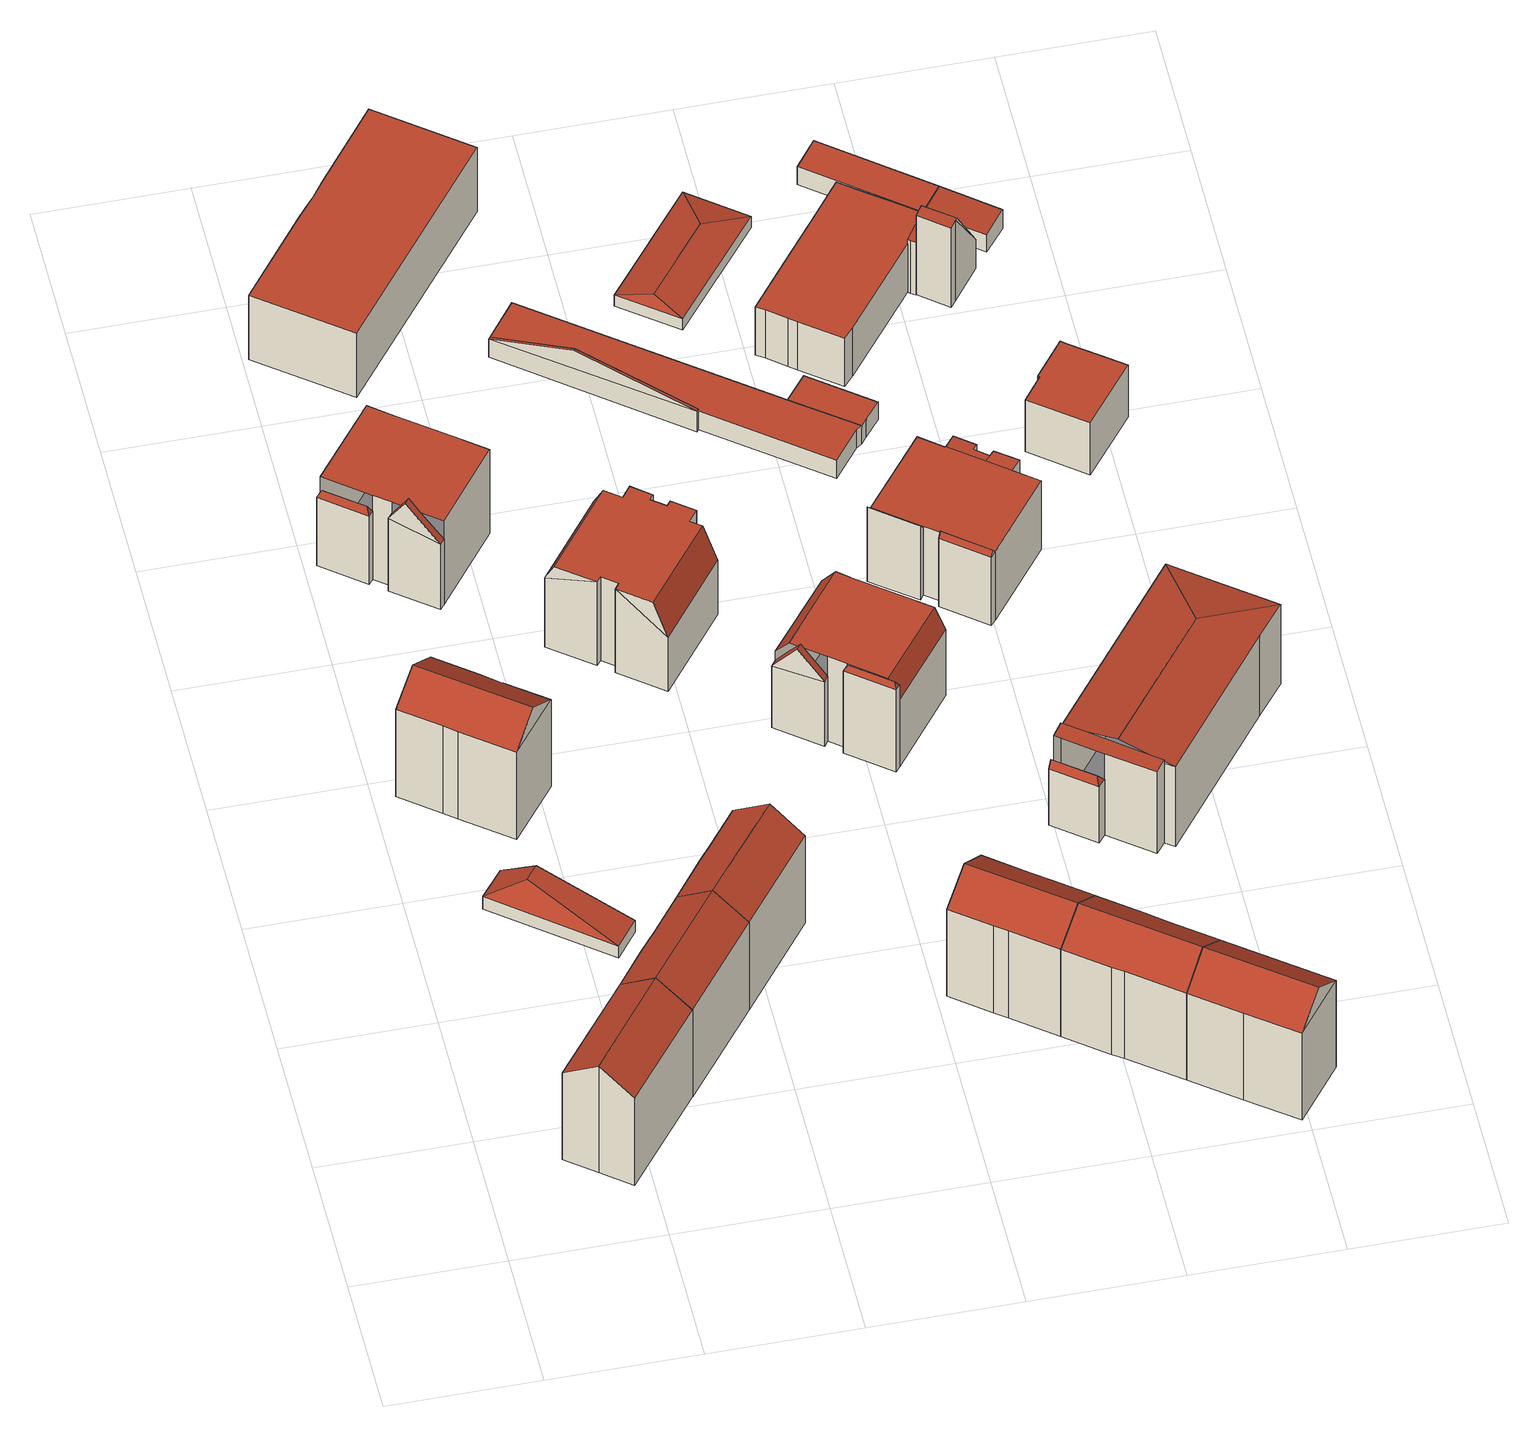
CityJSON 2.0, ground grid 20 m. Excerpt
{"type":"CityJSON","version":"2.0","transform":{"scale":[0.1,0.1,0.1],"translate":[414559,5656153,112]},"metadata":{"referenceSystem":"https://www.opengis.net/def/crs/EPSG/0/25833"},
"CityObjects":{
"building1":{"type":"Building","attributes":{"Dachtyp_tdc":"tdcGableRoof","Gemeindeschluessel":14612000,"Dachneigung":35.6,"QualitaetDacherkennung":80,"Geometrietyp2DReferenz":"3000","measuredHeight":19.22,"function":"31001_9998","roofType":"3100"},"geometry":[{"type":"Solid","lod":"2","boundaries":[[[[0,1,2,3]],[[1,4,5,2]],[[4,6,7,5]],[[6,8,9,7]],[[8,10,11,9]],[[10,12,13,11]],[[12,0,3,13]],[[8,6,4,1,0]],[[0,12,10,8]],[[3,2,5,7,9,11,13]]]],"semantics":{"surfaces":[{"type":"WallSurface"},{"type":"RoofSurface"},{"type":"GroundSurface"}],"values":[[0,0,0,0,0,0,0,1,1,2]]}}]},
"building2":{"type":"Building","attributes":{"Dachtyp_tdc":"tdcHipAndGableRoof","Gemeindeschluessel":14612000,"Dachneigung":14.43,"QualitaetDacherkennung":9,"Geometrietyp2DReferenz":"3000","measuredHeight":5.55,"function":"31001_2463","roofType":"5000"},"geometry":[{"type":"Solid","lod":"2","boundaries":[[[[14,15,16,17]],[[15,18,19,16]],[[18,20,21,19]],[[20,14,17,21]],[[18,15,22]],[[14,20,23]],[[15,14,23,22]],[[20,18,22,23]],[[17,16,19,21]]]],"semantics":{"surfaces":[{"type":"WallSurface"},{"type":"RoofSurface"},{"type":"GroundSurface"}],"values":[[0,0,0,0,1,0,1,1,2]]}}]},
"building3":{"type":"Building","attributes":{"Dachtyp_tdc":"tdcFreeFormRoof","Gemeindeschluessel":14612000,"Dachneigung":35.57,"QualitaetDacherkennung":72,"Geometrietyp2DReferenz":"3000","measuredHeight":19.19,"function":"31001_9998","roofType":"5000"},"geometry":[{"type":"Solid","lod":"2","boundaries":[[[[24,25,26,27]],[[25,28,29,26]],[[28,30,31,29]],[[30,32,33,31]],[[32,34,35,33]],[[34,36,37,35]],[[36,38,39,37]],[[38,40,41,39]],[[40,24,27,41]],[[42,32,30,28,25,24,43]],[[36,34,42,43,40,38]],[[34,32,42]],[[24,40,43]],[[27,26,29,31,33,35,37,39,41]]]],"semantics":{"surfaces":[{"type":"WallSurface"},{"type":"RoofSurface"},{"type":"GroundSurface"}],"values":[[0,0,0,0,0,0,0,0,0,1,1,0,0,2]]}}]},
"building4":{"type":"Building","attributes":{"Dachtyp_tdc":"tdcFreeFormRoof","Gemeindeschluessel":14612000,"Dachneigung":35.9,"QualitaetDacherkennung":80,"Geometrietyp2DReferenz":"3000","measuredHeight":19.29,"function":"31001_9998","roofType":"5000"},"geometry":[{"type":"Solid","lod":"2","boundaries":[[[[10,6,44,45]],[[6,4,46,44]],[[4,47,48,46]],[[47,49,50,48]],[[49,51,52,50]],[[51,53,54,52]],[[53,10,45,54]],[[10,53,55,8]],[[55,51,49,47,4,6,8]],[[53,51,55]],[[6,10,8]],[[45,44,46,48,50,52,54]]]],"semantics":{"surfaces":[{"type":"WallSurface"},{"type":"RoofSurface"},{"type":"GroundSurface"}],"values":[[0,0,0,0,0,0,0,1,1,0,0,2]]}}]},
"building5":{"type":"Building","attributes":{"Gemeindeschluessel":14612000,"Geometrietyp2DReferenz":"3000","function":"31001_9998","roofType":"9999"},"children":["building5-1","building5-2","building5-3","building5-4","building5-5"]},
"building5-1":{"type":"BuildingPart","attributes":{"Dachtyp_tdc":"tdcFreeFormRoof","Dachneigung":67.02,"QualitaetDacherkennung":8,"Geometrietyp2DReferenz":"3000","measuredHeight":13.4,"roofType":"5000"},"parents":["building5"],"geometry":[{"type":"MultiSurface","lod":"2","boundaries":[[[56,57,58,59]],[[57,60,61,58]],[[60,62,63,61]],[[64,62,60]],[[65,64,60,57]],[[65,57,56]],[[64,65,56,62]],[[59,58,61,63]]],"semantics":{"surfaces":[{"type":"WallSurface"},{"type":"RoofSurface"},{"type":"GroundSurface"}],"values":[0,0,0,1,1,1,1,2]}}]},
"building5-2":{"type":"BuildingPart","attributes":{"Dachtyp_tdc":"tdcPolyFlatRoof","Dachneigung":15.91,"QualitaetDacherkennung":31,"Geometrietyp2DReferenz":"3000","measuredHeight":12.54,"roofType":"2100"},"parents":["building5"],"geometry":[{"type":"MultiSurface","lod":"2","boundaries":[[[66,67,68,69]],[[67,70,71,68]],[[72,73,74,75]],[[73,66,69,74]],[[73,72,76,70,67,66]],[[69,68,71,77,75,74]]],"semantics":{"surfaces":[{"type":"WallSurface"},{"type":"RoofSurface"},{"type":"GroundSurface"}],"values":[0,0,0,0,1,2]}}]},
"building5-3":{"type":"BuildingPart","attributes":{"Dachtyp_tdc":"tdcPolyFlatRoof","Dachneigung":14.24,"QualitaetDacherkennung":31,"Geometrietyp2DReferenz":"3000","measuredHeight":12.57,"roofType":"2100"},"parents":["building5"],"geometry":[{"type":"MultiSurface","lod":"2","boundaries":[[[78,79,71,70]],[[78,80,81,79]],[[80,82,83,81]],[[82,80,78,70,84]],[[77,71,79,81,83]]],"semantics":{"surfaces":[{"type":"WallSurface"},{"type":"RoofSurface"},{"type":"GroundSurface"}],"values":[0,0,0,1,2]}}]},
"building5-4":{"type":"BuildingPart","attributes":{"Dachtyp_tdc":"tdcGableRoof","Dachneigung":46.93,"QualitaetDacherkennung":5,"Geometrietyp2DReferenz":"3000","measuredHeight":16.97,"roofType":"3100"},"parents":["building5"],"geometry":[{"type":"MultiSurface","lod":"2","boundaries":[[[85,86,87,88]],[[86,89,90,87]],[[89,91,92,90]],[[89,86,93]],[[86,85,94,95,93]],[[91,89,93,95,96]],[[88,87,90,92]]],"semantics":{"surfaces":[{"type":"WallSurface"},{"type":"RoofSurface"},{"type":"GroundSurface"}],"values":[0,0,0,0,1,1,2]}}]},
"building5-5":{"type":"BuildingPart","attributes":{"Dachtyp_tdc":"tdcPolyFlatRoof","Dachneigung":0,"QualitaetDacherkennung":55,"Geometrietyp2DReferenz":"3000","measuredHeight":15.26,"roofType":"1000"},"parents":["building5"],"geometry":[{"type":"MultiSurface","lod":"2","boundaries":[[[97,83,82]],[[97,98,99,83]],[[98,100,85,88,99]],[[101,102,56,59,92,91]],[[103,104,105,63,62]],[[104,106,75,105]],[[106,72,75]],[[106,104,103,102,101,96,94,100,98,97]],[[83,99,88,92,59,63,105,75,77]]],"semantics":{"surfaces":[{"type":"WallSurface"},{"type":"RoofSurface"},{"type":"GroundSurface"}],"values":[0,0,0,0,0,0,0,1,2]}}]},
"building6":{"type":"Building","attributes":{"Dachtyp_tdc":"tdcFreeFormRoof","Gemeindeschluessel":14612000,"Dachneigung":35.62,"QualitaetDacherkennung":74,"Geometrietyp2DReferenz":"3000","measuredHeight":19.27,"function":"31001_9998","roofType":"5000"},"geometry":[{"type":"Solid","lod":"2","boundaries":[[[[51,107,108,52]],[[107,109,110,108]],[[109,111,112,110]],[[111,113,114,112]],[[113,53,54,114]],[[53,51,52,54]],[[115,111,109,107,51,55]],[[53,113,115,55]],[[113,111,115]],[[51,53,55]],[[52,108,110,112,114,54]]]],"semantics":{"surfaces":[{"type":"WallSurface"},{"type":"RoofSurface"},{"type":"GroundSurface"}],"values":[[0,0,0,0,0,0,1,1,0,0,2]]}}]},
"building7":{"type":"Building","attributes":{"Dachtyp_tdc":"tdcPolyFlatRoof","Gemeindeschluessel":14612000,"Dachneigung":0,"QualitaetDacherkennung":85,"Geometrietyp2DReferenz":"3000","measuredHeight":11.55,"function":"31001_9998","roofType":"1000"},"geometry":[{"type":"Solid","lod":"2","boundaries":[[[[116,117,118,119]],[[117,120,121,118]],[[120,122,123,121]],[[122,124,125,123]],[[124,126,127,125]],[[126,128,129,127]],[[128,130,131,129]],[[130,116,119,131]],[[130,128,126,124,122,120,117,116]],[[119,118,121,123,125,127,129,131]]]],"semantics":{"surfaces":[{"type":"WallSurface"},{"type":"RoofSurface"},{"type":"GroundSurface"}],"values":[[0,0,0,0,0,0,0,0,1,2]]}}]},
"building8":{"type":"Building","attributes":{"Dachtyp_tdc":"tdcFreeFormRoof","Gemeindeschluessel":14612000,"Dachneigung":0.017,"QualitaetDacherkennung":48,"Geometrietyp2DReferenz":"3000","measuredHeight":15.14,"function":"31001_9998","roofType":"5000"},"geometry":[{"type":"Solid","lod":"2","boundaries":[[[[132,133,134,135]],[[133,136,137,134]],[[136,138,139,137]],[[138,140,141,139]],[[140,142,143,141]],[[142,144,145,143]],[[144,146,147,145]],[[146,148,149,147]],[[148,150,151,149]],[[150,152,153,151]],[[152,154,155,153]],[[154,156,157,155]],[[156,158,159,157]],[[158,160,161,159]],[[160,162,163,161]],[[162,132,135,163]],[[164,165,132,162]],[[152,150,166,167]],[[144,142,140,138,136,133,165,164,160,158,156,154,167,166,148,146]],[[150,148,166]],[[154,152,167]],[[133,132,165]],[[162,160,164]],[[135,134,137,139,141,143,145,147,149,151,153,155,157,159,161,163]]]],"semantics":{"surfaces":[{"type":"WallSurface"},{"type":"RoofSurface"},{"type":"GroundSurface"}],"values":[[0,0,0,0,0,0,0,0,0,0,0,0,0,0,0,0,1,1,1,0,0,0,0,2]]}}]},
"building9":{"type":"Building","attributes":{"Dachtyp_tdc":"tdcGableRoof","Gemeindeschluessel":14612000,"Dachneigung":35.41,"QualitaetDacherkennung":69,"Geometrietyp2DReferenz":"3000","measuredHeight":19.21,"function":"31001_9998","roofType":"3100"},"geometry":[{"type":"Solid","lod":"2","boundaries":[[[[168,169,170,171]],[[169,172,173,170]],[[172,174,175,173]],[[174,176,177,175]],[[176,178,179,177]],[[178,180,181,179]],[[180,182,183,181]],[[182,184,185,183]],[[184,186,187,185]],[[186,188,189,187]],[[188,168,171,189]],[[184,182,180,178,176,174,172]],[[172,169,168,188,186,184]],[[171,170,173,175,177,179,181,183,185,187,189]]]],"semantics":{"surfaces":[{"type":"WallSurface"},{"type":"RoofSurface"},{"type":"GroundSurface"}],"values":[[0,0,0,0,0,0,0,0,0,0,0,1,1,2]]}}]},
"building10":{"type":"Building","attributes":{"Gemeindeschluessel":14612000,"Geometrietyp2DReferenz":"3000","function":"31001_9998","roofType":"9999"},"children":["building10-1","building10-2","building10-3","building10-4","building10-5"]},
"building10-1":{"type":"BuildingPart","attributes":{"Dachtyp_tdc":"tdcFreeFormRoof","Dachneigung":60.35,"QualitaetDacherkennung":1,"Geometrietyp2DReferenz":"3000","measuredHeight":15.6,"roofType":"5000"},"parents":["building10"],"geometry":[{"type":"MultiSurface","lod":"2","boundaries":[[[190,191,192,193,194]],[[191,195,196,192]],[[195,197,198,196]],[[199,197,195]],[[200,199,195,191]],[[200,191,190]],[[199,200,190,201,202,197]],[[193,192,196,198,203]]],"semantics":{"surfaces":[{"type":"WallSurface"},{"type":"RoofSurface"},{"type":"GroundSurface"}],"values":[0,0,0,1,1,1,1,2]}}]},
"building10-2":{"type":"BuildingPart","attributes":{"Dachtyp_tdc":"tdcPolyFlatRoof","Dachneigung":0,"QualitaetDacherkennung":23,"Geometrietyp2DReferenz":"3000","measuredHeight":12.33,"roofType":"1000"},"parents":["building10"],"geometry":[{"type":"MultiSurface","lod":"2","boundaries":[[[204,205,206,207]],[[208,209,210,211]],[[208,212,213,209]],[[212,204,207,213]],[[212,208,211,214,205,204]],[[207,206,215,210,209,213]]],"semantics":{"surfaces":[{"type":"WallSurface"},{"type":"RoofSurface"},{"type":"GroundSurface"}],"values":[0,0,0,0,1,2]}}]},
"building10-3":{"type":"BuildingPart","attributes":{"Dachtyp_tdc":"tdcPolyFlatRoof","Dachneigung":0,"QualitaetDacherkennung":22,"Geometrietyp2DReferenz":"3000","measuredHeight":12.29,"roofType":"1000"},"parents":["building10"],"geometry":[{"type":"MultiSurface","lod":"2","boundaries":[[[216,211,210,217]],[[218,219,220,221]],[[219,222,223,220]],[[222,216,217,223]],[[222,219,218,214,211,216]],[[217,210,215,221,220,223]]],"semantics":{"surfaces":[{"type":"WallSurface"},{"type":"RoofSurface"},{"type":"GroundSurface"}],"values":[0,0,0,0,1,2]}}]},
"building10-4":{"type":"BuildingPart","attributes":{"Dachtyp_tdc":"tdcGableRoof","Dachneigung":54.19,"QualitaetDacherkennung":7,"Geometrietyp2DReferenz":"3000","measuredHeight":15.82,"roofType":"3100"},"parents":["building10"],"geometry":[{"type":"MultiSurface","lod":"2","boundaries":[[[224,225,226,227]],[[224,228,229]],[[228,230,231,232,229]],[[225,224,229,232,233,234]],[[235,236,227,226,237]],[[230,228,236,235]],[[228,224,227,236]]],"semantics":{"surfaces":[{"type":"WallSurface"},{"type":"RoofSurface"},{"type":"GroundSurface"}],"values":[0,0,1,1,2,0,0]}}]},
"building10-5":{"type":"BuildingPart","attributes":{"Dachtyp_tdc":"tdcCutGableRoof","Dachneigung":0.051,"QualitaetDacherkennung":58,"Geometrietyp2DReferenz":"3000","measuredHeight":15.35,"roofType":"9999"},"parents":["building10"],"geometry":[{"type":"MultiSurface","lod":"2","boundaries":[[[238,239,240,226,225]],[[239,241,242,240]],[[241,243,220,242]],[[243,244,218,221,220]],[[245,206,205]],[[245,246,247,206]],[[246,248,249,247]],[[248,194,193,249]],[[250,251,230,235,198,197]],[[252,201,194,248,246]],[[241,239,238,253]],[[246,245,254,244,243,241,253,233,231,251,250,252]],[[237,226,240,242,220,221,215,206,247,249,193,203,198,235]]],"semantics":{"surfaces":[{"type":"WallSurface"},{"type":"RoofSurface"},{"type":"GroundSurface"}],"values":[0,0,0,0,0,0,0,0,0,1,1,1,2]}}]},
"building11":{"type":"Building","attributes":{"Dachtyp_tdc":"tdcGableRoof","Gemeindeschluessel":14612000,"Dachneigung":35.52,"QualitaetDacherkennung":73,"Geometrietyp2DReferenz":"3000","measuredHeight":19.18,"function":"31001_9998","roofType":"3100"},"geometry":[{"type":"Solid","lod":"2","boundaries":[[[[255,176,177,256]],[[176,174,175,177]],[[174,172,173,175]],[[172,169,170,173]],[[169,257,258,170]],[[257,259,260,258]],[[259,261,262,260]],[[261,263,264,262]],[[263,265,266,264]],[[265,267,268,266]],[[267,255,256,268]],[[263,261,259,257,169,172]],[[172,174,176,255,267,265,263]],[[256,177,175,173,170,258,260,262,264,266,268]]]],"semantics":{"surfaces":[{"type":"WallSurface"},{"type":"RoofSurface"},{"type":"GroundSurface"}],"values":[[0,0,0,0,0,0,0,0,0,0,0,1,1,2]]}}]},
"building12":{"type":"Building","attributes":{"Gemeindeschluessel":14612000,"Geometrietyp2DReferenz":"3000","function":"31001_9998","roofType":"9999"},"children":["building12-1","building12-2"]},
"building12-1":{"type":"BuildingPart","attributes":{"Dachtyp_tdc":"tdcPolyFlatRoof","Dachneigung":0,"QualitaetDacherkennung":57,"Geometrietyp2DReferenz":"3000","measuredHeight":3.25,"roofType":"1000"},"parents":["building12"],"geometry":[{"type":"MultiSurface","lod":"2","boundaries":[[[269,270,271,272]],[[270,273,274,271]],[[273,275,276,274]],[[275,277,278,276]],[[277,279,280,278]],[[279,281,282,280]],[[279,277,275,273,270,269,281]],[[282,272,271,274,276,278,280]]],"semantics":{"surfaces":[{"type":"WallSurface"},{"type":"RoofSurface"},{"type":"GroundSurface"}],"values":[0,0,0,0,0,0,1,2]}}]},
"building12-2":{"type":"BuildingPart","attributes":{"Dachtyp_tdc":"tdcGableRoof","Dachneigung":10.16,"QualitaetDacherkennung":4,"Geometrietyp2DReferenz":"3000","measuredHeight":6.7,"roofType":"3100"},"parents":["building12"],"geometry":[{"type":"MultiSurface","lod":"2","boundaries":[[[283,284,285,282,281]],[[284,286,287,285]],[[286,269,272,287]],[[286,284,288]],[[283,269,289]],[[284,283,289,288]],[[269,286,288,289]],[[282,285,287,272]]],"semantics":{"surfaces":[{"type":"WallSurface"},{"type":"RoofSurface"},{"type":"GroundSurface"}],"values":[0,0,0,0,0,1,1,2]}}]},
"building13":{"type":"Building","attributes":{"Dachtyp_tdc":"tdcFreeFormRoof","Gemeindeschluessel":14612000,"Dachneigung":35.84,"QualitaetDacherkennung":73,"Geometrietyp2DReferenz":"3000","measuredHeight":19.19,"function":"31001_9998","roofType":"5000"},"geometry":[{"type":"Solid","lod":"2","boundaries":[[[[265,261,262,266]],[[261,290,291,262]],[[290,292,293,291]],[[292,294,295,293]],[[294,265,266,295]],[[296,290,261,263]],[[294,292,296,263,265]],[[261,265,263]],[[292,290,296]],[[266,262,291,293,295]]]],"semantics":{"surfaces":[{"type":"WallSurface"},{"type":"RoofSurface"},{"type":"GroundSurface"}],"values":[[0,0,0,0,0,1,1,0,0,2]]}}]},
"building14":{"type":"Building","attributes":{"Dachtyp_tdc":"tdcFreeFormRoof","Gemeindeschluessel":14612000,"Dachneigung":11.28,"QualitaetDacherkennung":4,"Geometrietyp2DReferenz":"3000","measuredHeight":2.86,"function":"31001_2000","roofType":"5000"},"geometry":[{"type":"Solid","lod":"2","boundaries":[[[[297,298,299,300]],[[298,301,302,299]],[[301,303,304,302]],[[303,297,300,304]],[[305,306,303,301]],[[305,301,298]],[[306,305,298,297]],[[306,297,303]],[[300,299,302,304]]]],"semantics":{"surfaces":[{"type":"WallSurface"},{"type":"RoofSurface"},{"type":"GroundSurface"}],"values":[[0,0,0,0,1,1,1,1,2]]}}]},
"building15":{"type":"Building","attributes":{"Dachtyp_tdc":"tdcPolyFlatRoof","Gemeindeschluessel":14612000,"Dachneigung":0,"QualitaetDacherkennung":72,"Geometrietyp2DReferenz":"3000","measuredHeight":3.05,"function":"31001_9998","roofType":"1000"},"geometry":[{"type":"Solid","lod":"2","boundaries":[[[[307,308,274,276]],[[308,309,310,274]],[[309,311,312,310]],[[311,313,314,312]],[[313,307,276,314]],[[313,311,309,308,307]],[[276,274,310,312,314]]]],"semantics":{"surfaces":[{"type":"WallSurface"},{"type":"RoofSurface"},{"type":"GroundSurface"}],"values":[[0,0,0,0,0,1,2]]}}]},
"building16":{"type":"Building","attributes":{"Gemeindeschluessel":14612000,"Geometrietyp2DReferenz":"3000","function":"31001_9998","roofType":"9999"},"children":["building16-1","building16-2","building16-3","building16-4","building16-5"]},
"building16-1":{"type":"BuildingPart","attributes":{"Dachtyp_tdc":"tdcPolyFlatRoof","Dachneigung":0,"QualitaetDacherkennung":36,"Geometrietyp2DReferenz":"3000","measuredHeight":12.3,"roofType":"1000"},"parents":["building16"],"geometry":[{"type":"MultiSurface","lod":"2","boundaries":[[[315,316,317,318]],[[316,319,320,317]],[[319,321,322,320]],[[319,316,315,323,324,321]],[[322,325,318,317,320]]],"semantics":{"surfaces":[{"type":"WallSurface"},{"type":"RoofSurface"},{"type":"GroundSurface"}],"values":[0,0,0,1,2]}}]},
"building16-2":{"type":"BuildingPart","attributes":{"Dachtyp_tdc":"tdcPolyFlatRoof","Dachneigung":4.27,"QualitaetDacherkennung":35,"Geometrietyp2DReferenz":"3000","measuredHeight":12.37,"roofType":"2100"},"parents":["building16"],"geometry":[{"type":"MultiSurface","lod":"2","boundaries":[[[326,327,328,329]],[[327,330,331,328]],[[330,332,333,331]],[[332,315,318,333]],[[315,332,330,327,326,334,323]],[[325,329,328,331,333,318]]],"semantics":{"surfaces":[{"type":"WallSurface"},{"type":"RoofSurface"},{"type":"GroundSurface"}],"values":[0,0,0,0,1,2]}}]},
"building16-3":{"type":"BuildingPart","attributes":{"Dachtyp_tdc":"tdcFreeFormRoof","Dachneigung":62.44,"QualitaetDacherkennung":28,"Geometrietyp2DReferenz":"3000","measuredHeight":13.24,"roofType":"5000"},"parents":["building16"],"geometry":[{"type":"MultiSurface","lod":"2","boundaries":[[[335,336,337,338]],[[336,339,340,337]],[[339,341,342,340]],[[343,341,339]],[[344,343,339,336]],[[344,336,335]],[[343,344,335,341]],[[338,337,340,342]]],"semantics":{"surfaces":[{"type":"WallSurface"},{"type":"RoofSurface"},{"type":"GroundSurface"}],"values":[0,0,0,0,1,0,1,2]}}]},
"building16-4":{"type":"BuildingPart","attributes":{"Dachtyp_tdc":"tdcPolyFlatRoof","Dachneigung":0,"QualitaetDacherkennung":75,"Geometrietyp2DReferenz":"3000","measuredHeight":12.35,"roofType":"1000"},"parents":["building16"],"geometry":[{"type":"MultiSurface","lod":"2","boundaries":[[[345,346,347,348,342,341]],[[349,350,351,352,353]],[[350,354,355,351]],[[354,356,326,329,355]],[[357,322,321]],[[358,356,354,350,349,346,345,359,360,357]],[[361,338,342,348,352,351,355,329,325,322]],[[357,360,361,322]],[[360,359,335,338,361]]],"semantics":{"surfaces":[{"type":"WallSurface"},{"type":"RoofSurface"},{"type":"GroundSurface"}],"values":[0,0,0,0,0,1,2,0,0]}}]},
"building16-5":{"type":"BuildingPart","attributes":{"Dachtyp_tdc":"tdcPolyFlatRoof","Dachneigung":51.95,"QualitaetDacherkennung":30,"Geometrietyp2DReferenz":"3000","measuredHeight":13.45,"roofType":"2100"},"parents":["building16"],"geometry":[{"type":"MultiSurface","lod":"2","boundaries":[[[347,362,363,348]],[[362,364,365,363]],[[364,353,352,365]],[[353,364,362,347]],[[348,363,365,352]]],"semantics":{"surfaces":[{"type":"WallSurface"},{"type":"RoofSurface"},{"type":"GroundSurface"}],"values":[0,0,0,1,2]}}]},
"building17":{"type":"Building","attributes":{"name":"IBB Private Schulen Dresden","Gemeindeschluessel":14612000,"Geometrietyp2DReferenz":"3000","function":"31001_3021","roofType":"9999"},"children":["building17-1","building17-2","building17-3"]},
"building17-1":{"type":"BuildingPart","attributes":{"Dachtyp_tdc":"tdcPolyFlatRoof","Dachneigung":9.26,"QualitaetDacherkennung":51,"Geometrietyp2DReferenz":"3000","measuredHeight":14.98,"roofType":"2100"},"parents":["building17"],"geometry":[{"type":"MultiSurface","lod":"2","boundaries":[[[366,367,368,369,370,371]],[[367,372,373,374,368]],[[375,376,377,378,379,380]],[[376,375,372,367,366,381,382]],[[369,368,374,379,378]]],"semantics":{"surfaces":[{"type":"WallSurface"},{"type":"RoofSurface"},{"type":"GroundSurface"}],"values":[0,0,0,1,2]}}]},
"building17-2":{"type":"BuildingPart","attributes":{"Dachtyp_tdc":"tdcFreeFormRoof","Dachneigung":53.46,"QualitaetDacherkennung":8,"Geometrietyp2DReferenz":"3000","measuredHeight":11.13,"roofType":"5000"},"parents":["building17"],"geometry":[{"type":"MultiSurface","lod":"2","boundaries":[[[373,383,384,374]],[[383,385,386,384]],[[385,380,379,386]],[[387,380,385]],[[388,387,385,383]],[[388,383,373]],[[387,388,373,380]],[[374,384,386,379]]],"semantics":{"surfaces":[{"type":"WallSurface"},{"type":"RoofSurface"},{"type":"GroundSurface"}],"values":[0,0,0,0,1,1,1,2]}}]},
"building17-3":{"type":"BuildingPart","attributes":{"Dachtyp_tdc":"tdcHipAndGableRoof","Dachneigung":10,"QualitaetDacherkennung":66,"Geometrietyp2DReferenz":"3000","measuredHeight":15.76,"roofType":"5000"},"parents":["building17"],"geometry":[{"type":"MultiSurface","lod":"2","boundaries":[[[389,390,391,392]],[[390,393,394,391]],[[393,395,396,394]],[[395,397,398,396]],[[397,370,369,398]],[[377,389,392,378]],[[393,390,389,399]],[[389,377,382,400,399]],[[397,395,393,399,400,381,371]],[[397,371,370]],[[392,391,394,396,398,369,378]]],"semantics":{"surfaces":[{"type":"WallSurface"},{"type":"RoofSurface"},{"type":"GroundSurface"}],"values":[0,0,0,0,0,0,1,1,1,0,2]}}]},
"building18":{"type":"Building","attributes":{"Gemeindeschluessel":14612000,"Geometrietyp2DReferenz":"3000","function":"31001_9998","roofType":"9999"},"children":["building18-1","building18-2"]},
"building18-1":{"type":"BuildingPart","attributes":{"Dachtyp_tdc":"tdcGableRoof","Dachneigung":66.89,"QualitaetDacherkennung":2,"Geometrietyp2DReferenz":"3000","measuredHeight":10.24,"roofType":"3100"},"parents":["building18"],"geometry":[{"type":"MultiSurface","lod":"2","boundaries":[[[401,402,403,404]],[[402,405,406,403]],[[405,407,408,406]],[[407,409,410,408]],[[409,411,412,410]],[[411,413,414,415,412]],[[407,405,402,401,416,417]],[[417,413,411,409,407]],[[415,418,404,403,406,408,410,412]]],"semantics":{"surfaces":[{"type":"WallSurface"},{"type":"RoofSurface"},{"type":"GroundSurface"}],"values":[0,0,0,0,0,0,1,1,2]}}]},
"building18-2":{"type":"BuildingPart","attributes":{"Dachtyp_tdc":"tdcPolyFlatRoof","Dachneigung":0,"QualitaetDacherkennung":37,"Geometrietyp2DReferenz":"3000","measuredHeight":8.73,"roofType":"1000"},"parents":["building18"],"geometry":[{"type":"MultiSurface","lod":"2","boundaries":[[[414,419,420,415]],[[419,421,422,420]],[[421,423,424,422]],[[423,425,426,424]],[[425,427,428,426]],[[427,429,430,428]],[[429,431,432,430]],[[431,433,434,432]],[[433,435,436,434]],[[435,437,438,436]],[[437,439,440,438]],[[439,441,401,404,440]],[[441,439,437,435,433,431,429,427,425,423,421,419,414,442,416]],[[415,420,422,424,426,428,430,432,434,436,438,440,404,418]]],"semantics":{"surfaces":[{"type":"WallSurface"},{"type":"RoofSurface"},{"type":"GroundSurface"}],"values":[0,0,0,0,0,0,0,0,0,0,0,0,1,2]}}]},
"building19":{"type":"Building","attributes":{"Dachtyp_tdc":"tdcPolyFlatRoof","Gemeindeschluessel":14612000,"Dachneigung":0,"QualitaetDacherkennung":51,"Geometrietyp2DReferenz":"3000","measuredHeight":4.32,"function":"31001_9998","roofType":"1000"},"geometry":[{"type":"Solid","lod":"2","boundaries":[[[[443,444,438,440]],[[444,445,446,438]],[[445,447,448,446]],[[447,443,440,448]],[[447,445,444,443]],[[440,438,446,448]]]],"semantics":{"surfaces":[{"type":"WallSurface"},{"type":"RoofSurface"},{"type":"GroundSurface"}],"values":[[0,0,0,0,1,2]]}}]},
"building20":{"type":"Building","attributes":{"Dachtyp_tdc":"tdcPolyFlatRoof","Gemeindeschluessel":14612000,"Dachneigung":3.21,"QualitaetDacherkennung":79,"Geometrietyp2DReferenz":"3000","measuredHeight":3.45,"function":"31001_9998","roofType":"2100"},"geometry":[{"type":"Solid","lod":"2","boundaries":[[[[449,450,451,452]],[[450,453,454,451]],[[453,455,456,454]],[[455,449,452,456]],[[455,453,450,449]],[[452,451,454,456]]]],"semantics":{"surfaces":[{"type":"WallSurface"},{"type":"RoofSurface"},{"type":"GroundSurface"}],"values":[[0,0,0,0,1,2]]}}]},
"building21":{"type":"Building","attributes":{"Dachtyp_tdc":"tdcFreeFormRoof","Gemeindeschluessel":14612000,"Dachneigung":59.87,"QualitaetDacherkennung":9,"Geometrietyp2DReferenz":"3000","measuredHeight":14.66,"function":"31001_9998","roofType":"5000"},"geometry":[{"type":"Solid","lod":"2","boundaries":[[[[457,458,459,460]],[[458,461,462,459]],[[461,463,464,462]],[[463,465,466,464]],[[465,467,468,466]],[[467,469,470,468]],[[469,457,460,470]],[[469,471,472,458,457]],[[471,467,465,463,461,472]],[[469,467,471]],[[461,458,472]],[[460,459,462,464,466,468,470]]]],"semantics":{"surfaces":[{"type":"WallSurface"},{"type":"RoofSurface"},{"type":"GroundSurface"}],"values":[[0,0,0,0,0,0,0,1,1,0,0,2]]}}]},
"building22":{"type":"Building","attributes":{"Dachtyp_tdc":"tdcPolyFlatRoof","Gemeindeschluessel":14612000,"Dachneigung":0,"QualitaetDacherkennung":35,"Geometrietyp2DReferenz":"3000","measuredHeight":9.39,"function":"31001_9998","roofType":"1000"},"geometry":[{"type":"Solid","lod":"2","boundaries":[[[[473,474,475,476]],[[474,477,478,475]],[[477,479,480,478]],[[479,481,482,480]],[[481,483,484,482]],[[483,485,486,484]],[[485,487,488,486]],[[487,473,476,488]],[[487,485,483,481,479,477,474,473]],[[476,475,478,480,482,484,486,488]]]],"semantics":{"surfaces":[{"type":"WallSurface"},{"type":"RoofSurface"},{"type":"GroundSurface"}],"values":[[0,0,0,0,0,0,0,0,1,2]]}}]},
"building23":{"type":"Building","attributes":{"Dachtyp_tdc":"tdcPolyFlatRoof","Gemeindeschluessel":14612000,"Dachneigung":3.43,"QualitaetDacherkennung":76,"Geometrietyp2DReferenz":"3000","measuredHeight":3.44,"function":"31001_9998","roofType":"2100"},"geometry":[{"type":"Solid","lod":"2","boundaries":[[[[489,449,452,451]],[[449,490,491,452]],[[490,492,493,491]],[[492,489,451,493]],[[492,490,449,489]],[[451,452,491,493]]]],"semantics":{"surfaces":[{"type":"WallSurface"},{"type":"RoofSurface"},{"type":"GroundSurface"}],"values":[[0,0,0,0,1,2]]}}]}
},
"vertices":[
[135,105,217],[96,135,182],[96,135,25],[135,105,25],[196,262,182],[196,262,25],[233,233,216],[233,233,25],[234,232,217],[234,232,25],[273,202,182],[273,202,25],[173,75,182],[173,75,25],
[263,480,46],[234,443,46],[234,443,25],[263,480,25],[90,557,48],[90,557,25],[120,594,48],[120,594,25],[142,543,81],[158,563,81],
[87,839,178],[138,799,178],[138,799,22],[87,839,22],[162,779,178],[162,779,22],[164,778,178],[164,778,22],[215,738,179],[215,738,22],[155,662,180],[155,662,22],[93,710,180],[93,710,22],[77,723,180],[77,723,22],[27,762,180],[27,762,22],[184,699,214],[56,799,214],
[233,233,24],[273,202,24],[196,262,24],[233,310,182],[233,310,24],[255,337,182],[255,337,24],[294,387,182],[294,387,24],[371,327,182],[371,327,24],[332,357,217],
[77,1120,140],[71,1113,140],[71,1113,17],[77,1120,17],[15,1157,140],[15,1157,17],[21,1164,140],[21,1164,17],[22,1158,150],[70,1120,151],
[169,1238,142],[164,1231,140],[164,1231,17],[169,1238,17],[181,1218,140],[181,1218,17],[131,1242,136],[143,1258,142],[143,1258,17],[131,1242,17],[174,1209,136],[174,1209,17],
[186,1224,142],[186,1224,17],[214,1202,142],[214,1202,17],[202,1187,137],[202,1187,17],[174,1209,137],
[153,1061,135],[147,1054,135],[147,1054,17],[153,1061,17],[91,1098,148],[91,1098,17],[97,1105,148],[97,1105,17],[109,1083,186],[127,1081,169],[115,1091,186],[107,1097,169],
[202,1187,169],[232,1163,169],[232,1163,17],[153,1061,169],[97,1105,169],[77,1120,169],[21,1164,169],[101,1266,169],[101,1266,17],[131,1242,169],
[334,439,182],[334,439,24],[352,461,182],[352,461,24],[391,511,182],[391,511,24],[468,451,182],[468,451,24],[430,481,217],
[123,1421,127],[8,1510,127],[8,1510,11],[123,1421,11],[93,1619,127],[93,1619,11],[106,1635,127],[106,1635,11],[119,1651,127],[119,1651,11],[137,1675,127],[137,1675,11],[216,1777,127],[216,1777,11],[331,1687,127],[331,1687,11],
[342,1077,142],[373,1053,168],[373,1053,17],[342,1077,17],[385,1069,168],[385,1069,17],[410,1049,168],[410,1049,17],[405,1042,168],[405,1042,17],[423,1028,168],[423,1028,17],[428,1035,168],[428,1035,17],[456,1013,168],[456,1013,17],[444,997,168],[444,997,17],[474,974,115],[474,974,17],[388,864,114],[388,864,17],[332,908,168],[332,908,17],[338,916,168],[338,916,17],[319,931,168],[319,931,17],[313,924,168],[313,924,17],[257,967,142],[257,967,17],[267,959,168],[352,1069,168],[458,986,168],[372,877,168],
[747,320,177],[792,285,177],[792,285,20],[747,320,20],[762,246,212],[762,246,20],[761,244,210],[761,244,20],[732,207,177],[732,207,20],[677,250,177],[677,250,20],[661,262,177],[661,262,20],[611,301,177],[611,301,20],[641,339,212],[641,339,20],[671,379,177],[671,379,20],[722,339,177],[722,339,20],
[636,682,166],[630,675,166],[630,675,18],[636,682,18],[636,682,138],[574,719,166],[574,719,18],[580,726,166],[580,726,18],[581,720,174],[629,682,174],[626,690,166],[624,691,166],[624,691,18],
[697,824,141],[685,808,141],[685,808,18],[697,824,18],[665,839,141],[665,839,18],[647,852,18],[647,852,141],[670,845,141],[670,845,18],[640,843,141],[640,843,18],
[652,859,141],[652,859,18],[614,863,141],[614,864,141],[614,864,18],[614,863,18],[627,879,141],[627,879,18],
[498,778,130],[504,786,130],[504,786,18],[498,778,18],[554,734,135],[525,757,176],[560,742,135],[534,762,171],[531,765,176],[528,767,171],[519,774,156],[560,742,18],[554,734,18],[519,774,18],
[504,786,147],[584,887,146],[584,887,18],[599,876,171],[599,876,18],[614,864,171],[614,863,171],[685,808,171],[704,793,171],[704,793,18],[716,784,137],[716,784,18],[580,726,171],[560,742,171],[624,691,171],[519,774,171],[640,843,171],
[786,165,177],[786,165,20],[845,245,176],[845,245,20],[870,223,177],[870,223,20],[925,181,177],[925,181,20],[895,143,212],[895,143,20],[866,104,177],[866,104,20],[800,155,177],[800,155,20],
[296,1454,44],[334,1503,44],[334,1503,11],[296,1454,11],[626,1276,44],[626,1276,11],[706,1215,44],[706,1215,11],[698,1209,44],[698,1209,11],[664,1166,44],[664,1166,11],[517,1281,44],[517,1281,11],
[517,1281,48],[515,1277,48],[515,1277,11],[294,1451,44],[294,1451,11],[384,1380,78],[386,1383,78],
[1048,86,177],[1048,86,20],[989,10,177],[989,10,20],[927,57,177],[927,57,20],[1019,48,212],
[651,1591,30],[534,1445,30],[534,1445,10],[651,1591,10],[461,1501,30],[461,1501,10],[578,1648,30],[578,1648,10],[506,1484,39],[586,1584,39],
[706,1215,42],[626,1276,42],[655,1312,42],[655,1312,11],[734,1250,42],[734,1250,11],[714,1225,42],[714,1225,11],
[829,1050,139],[835,1056,139],[835,1056,16],[829,1050,16],[863,1035,139],[863,1035,16],[850,1019,139],[850,1019,16],[829,1049,139],[822,1041,139],[822,1041,16],
[779,1075,138],[792,1090,140],[792,1090,16],[779,1075,16],[817,1070,140],[817,1070,16],[812,1064,139],[812,1064,16],[822,1041,138],
[801,893,139],[795,886,139],[795,886,16],[801,893,16],[739,930,139],[739,930,16],[745,937,139],[745,937,16],[742,934,148],[798,889,148],
[745,937,140],[725,953,140],[725,953,138],[725,953,16],[669,997,140],[749,1098,140],[749,1098,16],[669,997,16],[669,997,138],[779,1074,140],[779,1074,16],[779,1075,140],[850,1019,140],[822,1041,140],[801,893,140],[881,995,140],[881,995,16],
[720,945,150],[720,945,16],[663,989,151],[663,989,16],
[924,494,165],[912,479,162],[912,479,15],[924,494,15],[924,494,159],[924,494,162],[856,522,162],[856,522,116],[856,522,15],[802,565,162],[814,580,165],[814,580,159],[814,580,15],[802,565,15],[802,565,116],[910,505,165],[841,560,165],
[847,511,116],[847,511,15],[793,553,116],[793,553,15],[797,559,126],[846,521,126],
[996,813,159],[1038,780,159],[1038,780,15],[996,813,15],[1118,718,159],[1118,718,15],[1082,673,159],[1082,673,15],[936,485,159],[936,485,15],[1010,705,173],[875,533,173],
[847,1490,67],[850,1487,67],[850,1487,10],[847,1490,10],[856,1482,67],[856,1482,10],[844,1467,112],[844,1467,10],[823,1440,105],[823,1440,10],[817,1444,105],[817,1444,10],[814,1447,105],[814,1447,97],[814,1447,10],[839,1479,97],[835,1474,112],[835,1474,10],
[719,1327,97],[719,1327,10],[706,1312,97],[706,1312,10],[656,1351,97],[656,1351,10],[646,1359,97],[646,1359,10],[622,1378,97],[622,1378,10],[611,1386,97],[611,1386,10],[662,1451,97],[662,1451,10],[717,1521,97],[717,1521,10],[751,1565,97],[751,1565,10],[772,1548,97],[772,1548,10],[822,1510,97],[822,1510,10],[847,1490,97],[835,1474,97],
[822,1510,53],[772,1548,53],[786,1566,53],[786,1566,10],[835,1527,53],[835,1527,10],
[882,1578,44],[854,1543,42],[854,1543,10],[882,1578,10],[721,1648,42],[721,1648,10],[749,1684,44],[749,1684,10],
[860,1410,154],[823,1440,154],[823,1440,11],[860,1410,11],[856,1482,90],[856,1482,11],[850,1487,90],[850,1487,11],[860,1500,63],[860,1500,11],[903,1466,63],[903,1466,11],[868,1420,156],[868,1420,11],[870,1423,157],[832,1452,157],
[1031,1187,107],[966,1104,107],[966,1104,13],[1031,1187,13],[897,1158,107],[897,1158,13],[922,1191,107],[922,1191,13],[920,1193,107],[920,1193,13],[959,1243,107],[959,1243,13],[967,1236,107],[967,1236,13],[1001,1210,107],[1001,1210,13],
[854,1543,41],[949,1524,44],[949,1524,10],[922,1490,41],[922,1490,10]
]}
